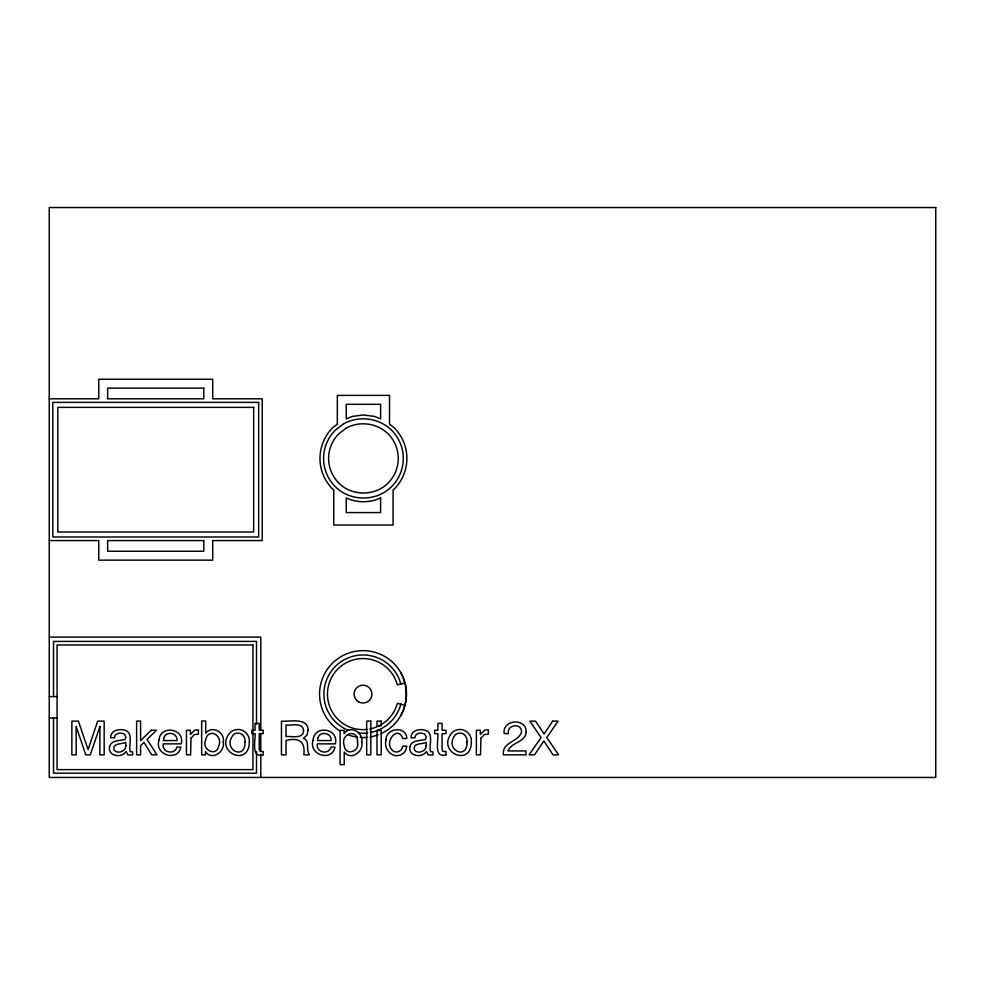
<?xml version="1.0" encoding="UTF-8"?>
<svg xmlns="http://www.w3.org/2000/svg" width="985" height="985" viewBox="0 0 985 985"><rect width="100%" height="100%" fill="white"/><g stroke="black" fill="none" stroke-linecap="round" stroke-linejoin="round"><path stroke-width="1.48" d="M400.993 703.807L400.809 704.275A39.129 39.129 0 0 1 370.298 732.544M400.649 715.824C408.073 702.44 408.073 685.745 400.649 672.373M404.946 682.753L397.349 684.895A35.546 35.546 0 0 0 355.536 659.347A35.546 35.546 0 0 0 327.931 699.83A35.546 35.546 0 0 0 366.999 729.417M49.25 398.814L98.759 398.814L98.759 379.237L212.723 379.237L212.723 398.814L262.219 398.814L262.219 540.568L212.723 540.568L212.723 560.145L98.759 560.145L98.759 540.568L49.25 540.568M49.25 637.123L260.791 637.123L260.791 730.168M49.25 696.604L57.081 696.604M49.25 717.966L57.081 717.966M404.946 705.445L397.349 703.302A35.546 35.546 0 0 1 380.789 724.886M400.993 684.39L400.809 683.922A39.129 39.129 0 0 0 336.932 664.937A39.129 39.129 0 0 0 348.727 730.525M260.791 733.222L260.791 751.518M260.791 754.572L260.791 777.448M256.519 724.147L256.519 641.407L53.522 641.407L53.522 696.604M256.519 751.727L256.519 773.176L53.522 773.176L53.522 717.966M340.084 731.005A43.451 43.451 0 0 1 331.292 664.407A43.451 43.451 0 0 1 398.334 668.778A43.451 43.451 0 0 1 380.961 733.665M378.314 734.761A43.451 43.451 0 0 1 370.101 736.965M367.27 737.334A43.451 43.451 0 0 1 360.19 737.457M357.346 737.174A43.451 43.451 0 0 1 347.717 734.761M379.631 725.514A35.546 35.546 0 0 1 369.634 729.023M367.393 732.988A39.129 39.129 0 0 1 358.638 732.975M99.928 726.401L99.83 754.83L104.176 754.83L104.176 721.131L97.7 721.131L88.084 749.622L78.406 721.131L71.868 721.131L71.868 754.83L76.227 754.83L76.104 726.401L85.794 754.83L90.312 754.83L99.928 726.401M357.53 742.394C360.005 751.506 345.513 756.332 344.294 746.039C339.653 733.345 358.158 727.472 357.53 742.394M205.582 740.055C201.309 749.585 216.417 757.44 218.658 746.211C223.62 735.253 208.007 727.029 205.582 740.055M223.299 742.074C225.233 751.838 211.898 761.06 205.471 751.69L205.471 754.83L201.666 754.83L201.666 721.008L205.68 721.008L205.68 733.246C211.947 724.898 225.245 732.323 223.299 742.074M249.34 742.025C249.168 767.734 214.336 752.146 229.591 733.222A10.146 10.146 0 0 1 235.513 729.774C242.913 727.927 250.165 734.502 249.34 742.025M385.972 740.166C383.3 749.388 392.843 759.447 401.892 754.276A8.434 8.434 0 0 0 405.611 750.361L406.805 746.137L402.791 746.137C402.311 749.831 398.876 752.836 395.083 751.851A5.06 5.06 0 0 1 391.735 749.486C384.113 741.139 398.211 725.046 402.791 738.516L406.805 738.516C406.645 725.366 385.566 727.817 385.972 740.166M471.359 742.025C471.175 767.734 436.343 752.146 451.598 733.222A10.146 10.146 0 0 1 457.533 729.774C464.92 727.927 472.184 734.502 471.359 742.025M159.028 740.191C154.066 754.695 177.706 762.464 180.92 747.122L176.857 747.122C174.862 755.298 161.577 752.577 163.251 743.86L181.265 743.86C185.205 728.247 160.001 724.517 159.028 740.191M313.119 740.191C308.157 754.695 331.81 762.464 335.011 747.122L330.96 747.122C328.953 755.298 315.668 752.577 317.355 743.86L335.356 743.86C339.308 728.247 314.092 724.517 313.119 740.191M361.741 742C363.908 751.69 351.054 761.011 344.245 752.072L344.245 764.631L340.108 764.631L340.108 730.378L344.122 730.378L344.122 733.628C350.106 724.837 363.563 732.274 361.741 742M303.54 730.648C303.626 739.378 291.117 735.955 286.032 736.571L286.032 725.046C291.104 725.834 303.318 721.943 303.54 730.648M109.557 746.765C107.636 756.234 121.524 758.512 126.018 751.58L127.976 754.978L132.667 754.941L132.667 751.9L130.205 751.641C128.247 745.066 134.231 732.101 124.135 730.07C118.643 728.568 110.221 730.759 110.689 737.765L114.543 737.765C114.642 732.803 120.983 732.274 124.418 734.096L125.92 737.162L124.935 739.55C119.813 740.917 110.936 739.895 109.557 746.765M409.932 746.765C408.012 756.234 421.888 758.512 426.382 751.58L428.352 754.978L433.031 754.941L433.031 751.9L430.568 751.641C428.61 745.066 434.594 732.101 424.51 730.07C419.007 728.568 410.597 730.759 411.053 737.765L414.907 737.765C415.017 732.803 421.346 732.274 424.794 734.096L426.296 737.162L425.298 739.55C420.176 740.917 411.311 739.895 409.932 746.765M526.125 731.707C526.076 742.431 511.043 742 508.014 750.927L525.965 750.927L525.965 754.83L503.409 754.83C501.673 741.742 518.972 742 521.558 731.892C521.718 722.559 506.499 724.603 508.408 733.628L504.209 733.628C501.907 719.321 526.372 717.634 526.125 731.707M245.031 742.148C245.413 760.752 222.869 749.844 232.411 736.041A5.614 5.614 0 0 1 236.154 733.332C241.522 731.793 245.721 737.051 245.031 742.148M467.038 742.148C467.419 760.752 444.888 749.844 454.417 736.041A5.614 5.614 0 0 1 458.16 733.332C463.541 731.793 467.727 737.051 467.038 742.148M308.17 730.217L306.926 735.167L303.417 738.27C309.819 740.597 306.249 748.563 308.564 753.328L309.462 754.83L303.86 754.83C305.35 741.656 299.329 737.408 286.032 740.375L286.032 754.83L281.464 754.83L281.464 721.131C289.43 721.894 307.689 717.043 308.17 730.217M125.809 745.657C126.142 751.272 117.227 754.608 114.063 749.893C112.179 742.591 121.844 744.512 125.809 742.333L125.809 745.657M426.173 745.657C426.505 751.272 417.591 754.608 414.439 749.893C412.543 742.591 422.208 744.512 426.173 742.333L426.173 745.657M191.004 738.233L190.585 754.83L186.448 754.83L186.448 730.254L190.376 730.254L190.376 734.502L194.759 730.156L198.404 729.823L198.404 734.182L194.291 734.564L191.004 738.233M480.926 738.233L480.508 754.83L476.383 754.83L476.383 730.254L480.298 730.254L480.298 734.502L484.694 730.156L488.338 729.823L488.338 734.182L484.214 734.564L480.926 738.233M163.941 737.691L163.362 740.585L177.017 740.585C177.829 732.951 166.305 730.513 163.941 737.691M318.032 737.691L317.465 740.585L331.12 740.585C331.92 732.951 320.408 730.513 318.032 737.691M552.647 721.131L544.114 734.022L535.508 721.131L529.795 721.131L541.11 737.556L529.031 754.83L534.547 754.83L543.88 740.979L552.967 754.83L558.63 754.83L546.774 737.556L558.089 721.131L552.647 721.131M151.185 730.254L140.584 740.695L140.584 721.131L136.619 721.131L136.619 754.83L140.584 754.83L140.584 745.608L144.044 742.444L151.715 754.83L156.984 754.83L147.048 739.464L156.467 730.254L151.185 730.254M337.338 424.153L332.708 427.712A43.451 43.451 0 0 0 332.708 489.151L333.78 489.976L333.78 525.03L393.077 525.03L393.077 489.976L394.148 489.151A43.451 43.451 0 0 0 394.148 427.712L389.518 424.153L389.518 395.391L337.338 395.391L337.338 424.153M343.494 423.919L335.245 430.248A39.856 39.856 0 0 0 335.245 486.615C350.229 501.796 376.627 501.796 391.611 486.615A39.856 39.856 0 0 0 391.611 430.248C379.077 417.862 358.811 415.19 343.494 423.919M346.018 428.266L338.803 433.806A34.832 34.832 0 0 0 338.803 483.056C351.904 496.317 374.953 496.317 388.053 483.056A34.832 34.832 0 0 0 388.053 433.806C377.107 422.984 359.39 420.644 346.018 428.266M352.187 416.458L346.24 418.921L346.24 404.306L380.616 404.306L380.616 418.921L374.669 416.458L363.428 414.981L352.187 416.458M380.616 497.942C369.966 503.003 356.89 503.003 346.24 497.942L346.24 512.569L380.616 512.569L380.616 497.942M263.18 754.83C250.646 758.462 255.706 739.883 255.078 733.628L251.754 733.628L251.754 730.254L255.078 730.254L255.078 723.396L259.252 723.396L259.252 730.254L263.18 730.254L263.18 733.628L259.252 733.628L259.252 749.671L260.126 751.395L263.18 751.58L263.18 754.83M445.996 754.83C433.462 758.462 438.522 739.883 437.906 733.628L434.57 733.628L434.57 730.254L437.906 730.254L437.906 723.396L442.08 723.396L442.08 730.254L445.996 730.254L445.996 733.628L442.08 733.628L442.08 749.671L442.942 751.395L445.996 751.58L445.996 754.83M935.75 207.552L49.25 207.552L49.25 777.448L935.75 777.448L935.75 207.552M203.809 388.139L107.66 388.139L107.66 398.814L203.809 398.814L203.809 388.139M258.661 402.385L52.808 402.385L52.808 536.997L258.661 536.997L258.661 402.385M253.674 407.371L57.795 407.371L57.795 532.011L253.674 532.011L253.674 407.371M203.809 540.568L107.66 540.568L107.66 551.243L203.809 551.243L203.809 540.568M252.96 644.966L57.081 644.966L57.081 769.617L252.96 769.617L252.96 644.966M370.816 721.131L366.679 721.131L366.679 754.83L370.816 754.83L370.816 721.131M381.207 721.131L377.009 721.131L377.009 725.81L381.207 725.81L381.207 721.131M381.207 730.378L377.009 730.378L377.009 754.83L381.207 754.83L381.207 730.378M358.565 701.812A8.902 8.902 0 0 0 371.924 694.093A8.902 8.902 0 0 0 358.565 686.385A8.902 8.902 0 0 0 358.565 701.812"/></g></svg>
